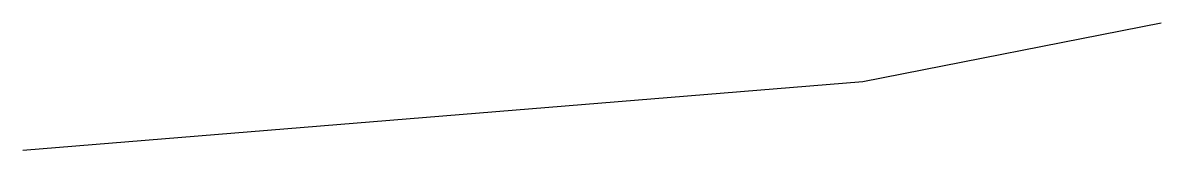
# Model space of a CAD drawing. Header units: metres. Extents: x -1.5 to 70.8, y 846.3 to 854.3.
import ezdxf

# ---------------------------------------------------------------- set-up
doc = ezdxf.new("R2010")
doc.units = ezdxf.units.M

msp = doc.modelspace()

# ---------------------------------------------------------------- linework, layer by layer
msp.add_lwpolyline([(-1.45591, 846.28865), (51.83028, 850.61855), (70.75707, 854.32989)])

doc.saveas('drawing.dxf')
